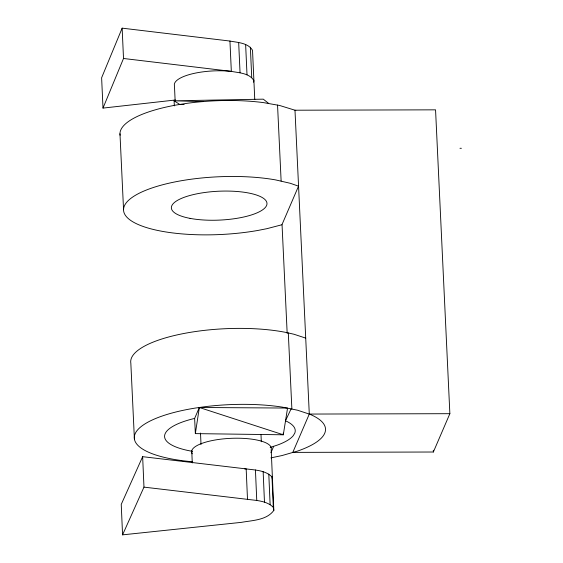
<?xml version="1.0" encoding="UTF-8"?>
<svg xmlns="http://www.w3.org/2000/svg" width="563" height="563" viewBox="0 0 563 563"><rect width="100%" height="100%" fill="white"/><g stroke="black" fill="none" stroke-linecap="round" stroke-linejoin="round"><path stroke-width="0.84" d="M195.347 433.616L199.344 407.492L287.559 408.055L283.302 434.791L195.347 433.616L194.636 418.422L199.344 407.492L283.302 434.791L283.224 433.109M253.624 82.191L253.899 80.572C249.325 73.063 239.078 72.894 231.33 71.374L123.515 58.482L103.001 108.096L175.424 99.996M254.765 99.637L252.52 50.255C247.945 42.739 237.699 42.57 229.943 41.05L122.143 28.15L101.621 77.778L103.001 108.096M270.937 452.694L273.695 446.29M295.821 110.531L294.984 110.214L309.291 414.065L292.788 452.392L433.362 452.012L449.865 413.685L435.558 109.841L294.984 110.214L279.691 105.499L263.533 102.628A95.717 28.882 -2.7 0 0 186.184 103.444L176.838 104.922A95.717 28.882 -2.7 0 0 120.102 135.254M272.513 479.95L271.985 476.889C265.314 470.204 254.976 470.077 246.172 468.909L142.643 456.677L121.242 504.392L122.565 534.85L241.302 522.365C252.323 520.346 266.686 520.332 273.836 510.395L271.183 449.506A39.882 11.816 -2.5 0 0 229.465 438.408A39.882 11.816 -2.5 0 0 192.272 453.827M122.565 534.85L143.973 487.122L142.643 456.677M281.972 224.743L266.862 228.684L257.938 230.436A95.717 28.882 -2.7 0 1 124.092 206.663A95.717 28.882 -2.7 0 1 275.497 179.886L290.332 183.299L298.538 186.184L282.035 224.51L287.179 333.402M270.894 457.881L281.943 455.573L297.482 451.104A95.717 28.882 -2.7 0 0 310.122 414.375L297.553 410.216L282.021 407.07A95.717 28.882 -2.7 0 0 205.199 406.669L195.678 408.006A95.717 28.882 -2.7 0 0 134.304 437.071A95.717 28.882 -2.7 0 0 192.222 461.73M184.15 104.408L179.794 104.458L174.101 100.812L174.34 105.879M459.978 148.287L461.379 148.287M309.291 414.065L449.865 413.685M203.004 101.614L174.101 100.812L263.273 99.158L268.692 103.423M143.973 487.122L247.502 499.353C256.306 500.521 266.637 500.648 273.315 507.333L273.836 510.395M305.709 338.103L293.977 334.253L286.539 332.543A95.717 28.882 -2.7 0 0 182.961 333.669A95.717 28.882 -2.7 0 0 130.834 363.163L134.409 439.126M433.278 450.259L433.362 452.012M277.545 105.063L281.127 181.026M288.298 332.951L291.873 408.907L291.071 408.907L285.462 420.835L287.017 421.504A65.407 19.74 -2.7 0 1 294.766 433.151L293.267 435.656A65.407 19.74 -2.7 0 1 277.742 444.953L271.788 446.916A65.407 19.74 -2.7 0 1 270.191 447.374M119.975 133.748L123.557 209.71M250.352 47.201L251.731 77.525M245.63 44.54L247.009 74.858M238.67 42.436L240.049 72.761M229.943 41.05L231.33 71.374A39.882 12.28 -2.6 0 0 174.453 85.78L175.163 101.375M122.143 28.15L123.515 58.482M271.985 476.889L273.315 507.333M268.797 474.081L270.12 504.525M263.146 471.71L264.476 502.154M261 434.727L261.309 441.751M255.433 469.95L256.756 500.394M247.502 499.353L246.172 468.909A39.882 11.816 -2.5 0 0 244.532 468.81M200.512 433.046L201.012 444.46M191.751 450.759L192.279 462.941M192.581 451.357A65.407 19.74 -2.7 0 1 194.636 418.422M190.034 218.367A47.855 14.441 -2.7 0 0 266.566 205.53A47.855 14.441 -2.7 0 0 200.921 193.081A47.855 14.441 -2.7 0 0 190.034 218.367"/></g></svg>
